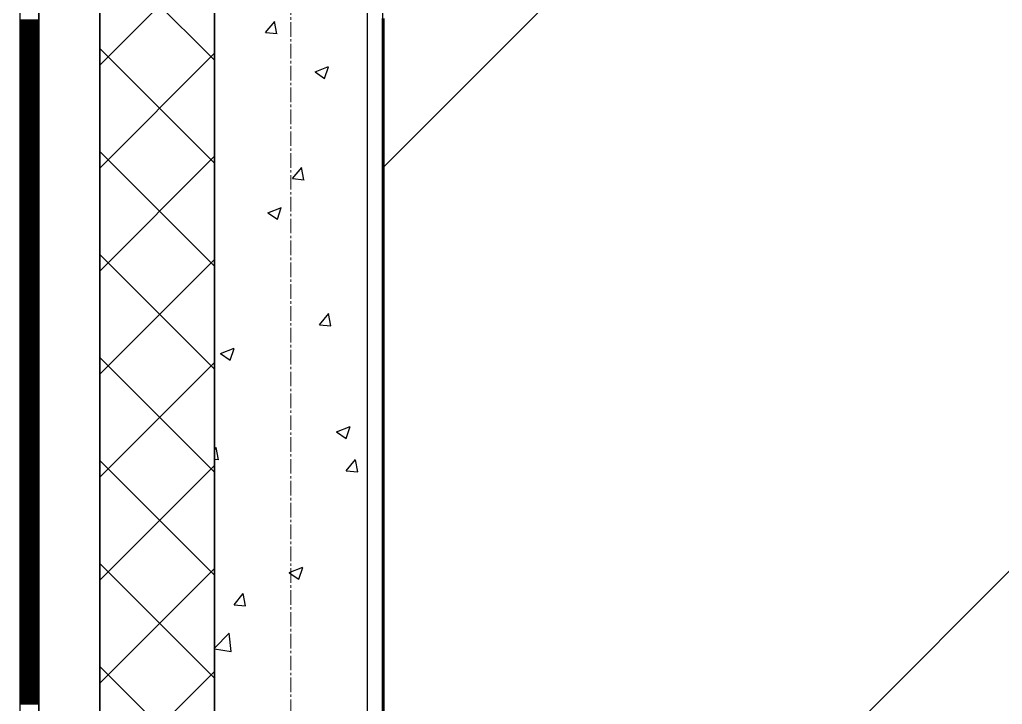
# Model space of a CAD drawing. Header units: millimetres. Extents: x 538266 to 1167394, y 114608 to 637157.
# Drawn here: x 1046079 to 1047365, y 513772 to 514668 of the extents above; entities that cross this region are included whole.
import ezdxf

# ---------------------------------------------------------------- set-up
doc = ezdxf.new("R2010")
doc.units = ezdxf.units.MM
doc.linetypes.add('CENTER2', pattern=[28.575, 19.05, -3.175, 3.175, -3.175])
doc.linetypes.add('DASHED', pattern=[19.05, 12.7, -6.35])
for name, color, linetype, lineweight in [('0) шт стен 3 эт', 150, 'Continuous', 60), ('АР_Стены ПЕНОблок', 52, 'Continuous', 20), ('АР_Тонкая', 254, 'Continuous', 5), ('АР_Утеплитель', 31, 'Continuous', 0), ('АР_Штриховка', 8, 'Continuous', 0)]:
    doc.layers.add(name, color=color, linetype=linetype, lineweight=lineweight)
doc.layers.add('АР_Делит', color=120, linetype='Continuous', lineweight=0, plot=False)
doc.layers.add('РД_Оси_100', color=7, linetype='Continuous', lineweight=0, true_color=0x525252)
doc.layers.add('ФВ-5', color=7, linetype='Continuous')

# ---------------------------------------------------------------- blocks, each defined once
blk = doc.blocks.new('СОШ_2200_АР_ОСИ_М100_28.05.24')
at = {"layer": 'АР_Делит', "color": 251, "linetype": 'DASHED', "true_color": 0x636466}
blk.add_lwpolyline([(114955, 135155), (114955, -355), (93595.036, -355), (93595.036, 13855), (94145, 13855), (94145, 68320), (66055, 68320), (66055, 13857.73), (83455, 13857.73), (83455, -355), (45245, -355), (45245, 13145), (44695, 13145), (44695, 26755), (45245, 26755), (45245, 68320), (20455, 68320), (20455, 26755), (27955, 26755), (27955, 13145), (-355, 13145), (-355, 100855)], dxfattribs=at)
at = {"layer": 'РД_Оси_100', "color": 251, "linetype": 'CENTER2', "true_color": 0x636466}
blk.add_line((0, -6155), (0, 139938.679), dxfattribs=at)
blk = doc.blocks.new('3_этаж1')
at = {"layer": 'АР_Стены ПЕНОблок', "color": 18, "linetype": 'Continuous', "lineweight": 25, "true_color": 0x000000}
for p, q in [((684283.6, 587568.7), (684283.6, 511368.7)), ((684483.6, 511368.7), (684483.6, 587568.7))]:
    blk.add_line(p, q, dxfattribs=at)
at = {"layer": 'АР_Тонкая', "color": 18, "linetype": 'Continuous', "lineweight": 25, "true_color": 0x000000}
for p, q in [((684028.6, 587568.7), (684028.6, 511368.7)), ((684053.6, 587568.7), (684053.6, 511368.7)), ((684053.6, 511368.7), (684053.6, 587568.7)), ((684133.6, 511368.7), (684133.6, 587568.7))]:
    blk.add_line(p, q, dxfattribs=at)
at = {"layer": 'АР_Утеплитель', "color": 18, "linetype": 'Continuous', "lineweight": 25, "true_color": 0x000000}
for p, q in [((684133.6, 587568.7), (684133.6, 511368.7)), ((684283.6, 511368.7), (684283.6, 587568.7))]:
    blk.add_line(p, q, dxfattribs=at)
at = {"layer": 'АР_Штриховка', "color": 18, "linetype": 'Continuous', "lineweight": 25, "true_color": 0x000000}
for p, q in [((684283.6, 514614.4), (684133.6, 514764.4)), ((684133.6, 514608.2), (684283.6, 514758.2)), ((684028.6, 514667.5), (684053.6, 514667.5)), ((684028.6, 514666.5), (684053.6, 514666.5)), ((684028.6, 514665.5), (684053.6, 514665.5)), ((684028.6, 514664.5), (684053.6, 514664.5)), ((684350.3, 514650.6), (684362.6, 514665.2)), ((684365.2, 514649.2), (684362.3, 514665.2)), ((684028.6, 514663.5), (684053.6, 514663.5)), ((684028.6, 514662.5), (684053.6, 514662.5)), ((684028.6, 514661.5), (684053.6, 514661.5)), ((684028.6, 514660.5), (684053.6, 514660.5)), ((684028.6, 514659.5), (684053.6, 514659.5)), ((684028.6, 514658.5), (684053.6, 514658.5)), ((684028.6, 514657.5), (684053.6, 514657.5)), ((684028.6, 514656.5), (684053.6, 514656.5)), ((684028.6, 514655.5), (684053.6, 514655.5)), ((684028.6, 514654.5), (684053.6, 514654.5)), ((684028.6, 514653.5), (684053.6, 514653.5)), ((684028.6, 514652.5), (684053.6, 514652.5)), ((684028.6, 514651.5), (684053.6, 514651.5)), ((684028.6, 514650.5), (684053.6, 514650.5)), ((684028.6, 514649.5), (684053.6, 514649.5)), ((684028.6, 514648.5), (684053.6, 514648.5)), ((684028.6, 514647.5), (684053.6, 514647.5)), ((684028.6, 514646.5), (684053.6, 514646.5)), ((684028.6, 514645.5), (684053.6, 514645.5)), ((684028.6, 514644.5), (684053.6, 514644.5)), ((684028.6, 514643.5), (684053.6, 514643.5)), ((684028.6, 514642.5), (684053.6, 514642.5)), ((684028.6, 514641.5), (684053.6, 514641.5)), ((684028.6, 514640.5), (684053.6, 514640.5)), ((684028.6, 514639.5), (684053.6, 514639.5)), ((684350.3, 514650.6), (684365.5, 514649.3)), ((684028.6, 514638.5), (684053.6, 514638.5)), ((684028.6, 514637.5), (684053.6, 514637.5)), ((684028.6, 514636.5), (684053.6, 514636.5)), ((684028.6, 514635.5), (684053.6, 514635.5)), ((684028.6, 514634.5), (684053.6, 514634.5)), ((684028.6, 514633.5), (684053.6, 514633.5)), ((684028.6, 514632.5), (684053.6, 514632.5)), ((684028.6, 514631.5), (684053.6, 514631.5)), ((684028.6, 514630.5), (684053.6, 514630.5)), ((684028.6, 514629.5), (684053.6, 514629.5)), ((684028.6, 514628.5), (684053.6, 514628.5)), ((684028.6, 514627.5), (684053.6, 514627.5)), ((684028.6, 514626.5), (684053.6, 514626.5)), ((684283.6, 514479.7), (684133.6, 514629.7)), ((684028.6, 514625.5), (684053.6, 514625.5)), ((684028.6, 514624.5), (684053.6, 514624.5)), ((684028.6, 514623.5), (684053.6, 514623.5)), ((684028.6, 514622.5), (684053.6, 514622.5)), ((684028.6, 514621.5), (684053.6, 514621.5)), ((684028.6, 514620.5), (684053.6, 514620.5)), ((684028.6, 514619.5), (684053.6, 514619.5)), ((684028.6, 514618.5), (684053.6, 514618.5)), ((684028.6, 514617.5), (684053.6, 514617.5)), ((684028.6, 514616.5), (684053.6, 514616.5)), ((684028.6, 514615.5), (684053.6, 514615.5)), ((684028.6, 514614.5), (684053.6, 514614.5)), ((684028.6, 514613.5), (684053.6, 514613.5)), ((684133.6, 514473.5), (684283.6, 514623.5)), ((684028.6, 514612.5), (684053.6, 514612.5)), ((684028.6, 514611.5), (684053.6, 514611.5)), ((684028.6, 514610.5), (684053.6, 514610.5)), ((684028.6, 514609.5), (684053.6, 514609.5)), ((684028.6, 514608.5), (684053.6, 514608.5)), ((684028.6, 514607.5), (684053.6, 514607.5)), ((684028.6, 514606.5), (684053.6, 514606.5)), ((684028.6, 514605.5), (684053.6, 514605.5)), ((684028.6, 514604.5), (684053.6, 514604.5)), ((684028.6, 514603.5), (684053.6, 514603.5)), ((684028.6, 514602.5), (684053.6, 514602.5)), ((684028.6, 514601.5), (684053.6, 514601.5)), ((684028.6, 514600.5), (684053.6, 514600.5)), ((684415.1, 514599.3), (684432.9, 514606.1)), ((684427.7, 514590.6), (684432.8, 514605.9)), ((684028.6, 514599.5), (684053.6, 514599.5)), ((684028.6, 514598.5), (684053.6, 514598.5)), ((684028.6, 514597.5), (684053.6, 514597.5)), ((684028.6, 514596.5), (684053.6, 514596.5)), ((684028.6, 514595.5), (684053.6, 514595.5)), ((684028.6, 514594.5), (684053.6, 514594.5)), ((684028.6, 514593.5), (684053.6, 514593.5)), ((684028.6, 514592.5), (684053.6, 514592.5)), ((684028.6, 514591.5), (684053.6, 514591.5)), ((684028.6, 514590.5), (684053.6, 514590.5)), ((684028.6, 514589.5), (684053.6, 514589.5)), ((684028.6, 514588.5), (684053.6, 514588.5)), ((684028.6, 514587.5), (684053.6, 514587.5)), ((684415.1, 514599.1), (684427.7, 514590.6)), ((684028.6, 514586.5), (684053.6, 514586.5)), ((684028.6, 514585.5), (684053.6, 514585.5)), ((684028.6, 514584.5), (684053.6, 514584.5)), ((684028.6, 514583.5), (684053.6, 514583.5)), ((684028.6, 514582.5), (684053.6, 514582.5)), ((684028.6, 514581.5), (684053.6, 514581.5)), ((684028.6, 514580.5), (684053.6, 514580.5)), ((684028.6, 514579.5), (684053.6, 514579.5)), ((684028.6, 514578.5), (684053.6, 514578.5)), ((684028.6, 514577.5), (684053.6, 514577.5)), ((684028.6, 514576.5), (684053.6, 514576.5)), ((684028.6, 514575.5), (684053.6, 514575.5)), ((684028.6, 514574.5), (684053.6, 514574.5)), ((684028.6, 514573.5), (684053.6, 514573.5)), ((684028.6, 514572.5), (684053.6, 514572.5)), ((684028.6, 514571.5), (684053.6, 514571.5)), ((684028.6, 514570.5), (684053.6, 514570.5)), ((684028.6, 514569.5), (684053.6, 514569.5)), ((684028.6, 514568.5), (684053.6, 514568.5)), ((684028.6, 514567.5), (684053.6, 514567.5)), ((684028.6, 514566.5), (684053.6, 514566.5)), ((684028.6, 514565.5), (684053.6, 514565.5)), ((684028.6, 514564.5), (684053.6, 514564.5)), ((684028.6, 514563.5), (684053.6, 514563.5)), ((684028.6, 514562.5), (684053.6, 514562.5)), ((684028.6, 514561.5), (684053.6, 514561.5)), ((684028.6, 514560.5), (684053.6, 514560.5)), ((684028.6, 514559.5), (684053.6, 514559.5)), ((684028.6, 514558.5), (684053.6, 514558.5)), ((684028.6, 514557.5), (684053.6, 514557.5)), ((684028.6, 514556.5), (684053.6, 514556.5)), ((684028.6, 514555.5), (684053.6, 514555.5)), ((684028.6, 514554.5), (684053.6, 514554.5)), ((684028.6, 514553.5), (684053.6, 514553.5)), ((684028.6, 514552.5), (684053.6, 514552.5)), ((684028.6, 514551.5), (684053.6, 514551.5)), ((684028.6, 514550.5), (684053.6, 514550.5)), ((684028.6, 514549.5), (684053.6, 514549.5)), ((684028.6, 514548.5), (684053.6, 514548.5)), ((684028.6, 514547.5), (684053.6, 514547.5)), ((684028.6, 514546.5), (684053.6, 514546.5)), ((684028.6, 514545.5), (684053.6, 514545.5)), ((684028.6, 514544.5), (684053.6, 514544.5)), ((684028.6, 514543.5), (684053.6, 514543.5)), ((684028.6, 514542.5), (684053.6, 514542.5)), ((684028.6, 514541.5), (684053.6, 514541.5)), ((684028.6, 514540.5), (684053.6, 514540.5)), ((684028.6, 514539.5), (684053.6, 514539.5)), ((684028.6, 514538.5), (684053.6, 514538.5)), ((684028.6, 514537.5), (684053.6, 514537.5)), ((684028.6, 514536.5), (684053.6, 514536.5)), ((684028.6, 514535.5), (684053.6, 514535.5)), ((684028.6, 514534.5), (684053.6, 514534.5)), ((684028.6, 514533.5), (684053.6, 514533.5)), ((684028.6, 514532.5), (684053.6, 514532.5)), ((684028.6, 514531.5), (684053.6, 514531.5)), ((684028.6, 514530.5), (684053.6, 514530.5)), ((684028.6, 514529.5), (684053.6, 514529.5)), ((684028.6, 514528.5), (684053.6, 514528.5)), ((684028.6, 514527.5), (684053.6, 514527.5)), ((684028.6, 514526.5), (684053.6, 514526.5)), ((684028.6, 514525.5), (684053.6, 514525.5)), ((684028.6, 514524.5), (684053.6, 514524.5)), ((684028.6, 514523.5), (684053.6, 514523.5)), ((684028.6, 514522.5), (684053.6, 514522.5)), ((684028.6, 514521.5), (684053.6, 514521.5)), ((684028.6, 514520.5), (684053.6, 514520.5)), ((684028.6, 514519.5), (684053.6, 514519.5)), ((684028.6, 514518.5), (684053.6, 514518.5)), ((684028.6, 514517.5), (684053.6, 514517.5)), ((684028.6, 514516.5), (684053.6, 514516.5)), ((684028.6, 514515.5), (684053.6, 514515.5)), ((684028.6, 514514.5), (684053.6, 514514.5)), ((684028.6, 514513.5), (684053.6, 514513.5)), ((684028.6, 514512.5), (684053.6, 514512.5)), ((684028.6, 514511.5), (684053.6, 514511.5)), ((684028.6, 514510.5), (684053.6, 514510.5)), ((684028.6, 514509.5), (684053.6, 514509.5)), ((684028.6, 514508.5), (684053.6, 514508.5)), ((684028.6, 514507.5), (684053.6, 514507.5)), ((684028.6, 514506.5), (684053.6, 514506.5)), ((684028.6, 514505.5), (684053.6, 514505.5)), ((684028.6, 514504.5), (684053.6, 514504.5)), ((684028.6, 514503.5), (684053.6, 514503.5)), ((684028.6, 514502.5), (684053.6, 514502.5)), ((684028.6, 514501.5), (684053.6, 514501.5)), ((684028.6, 514500.5), (684053.6, 514500.5)), ((684028.6, 514499.5), (684053.6, 514499.5)), ((684028.6, 514498.5), (684053.6, 514498.5)), ((684028.6, 514497.5), (684053.6, 514497.5)), ((684028.6, 514496.5), (684053.6, 514496.5)), ((684028.6, 514495.5), (684053.6, 514495.5)), ((684028.6, 514494.5), (684053.6, 514494.5)), ((684028.6, 514493.5), (684053.6, 514493.5)), ((684028.6, 514492.5), (684053.6, 514492.5)), ((684028.6, 514491.5), (684053.6, 514491.5)), ((684028.6, 514490.5), (684053.6, 514490.5)), ((684028.6, 514489.5), (684053.6, 514489.5)), ((684028.6, 514488.5), (684053.6, 514488.5)), ((684028.6, 514487.5), (684053.6, 514487.5)), ((684028.6, 514486.5), (684053.6, 514486.5)), ((684028.6, 514485.5), (684053.6, 514485.5)), ((684028.6, 514484.5), (684053.6, 514484.5)), ((684283.6, 514345), (684133.6, 514495)), ((684133.6, 514338.8), (684283.6, 514488.8)), ((684028.6, 514483.5), (684053.6, 514483.5)), ((684028.6, 514482.5), (684053.6, 514482.5)), ((684028.6, 514481.5), (684053.6, 514481.5)), ((684028.6, 514480.5), (684053.6, 514480.5)), ((684028.6, 514479.5), (684053.6, 514479.5)), ((684028.6, 514478.5), (684053.6, 514478.5)), ((684028.6, 514477.5), (684053.6, 514477.5)), ((684028.6, 514476.5), (684053.6, 514476.5)), ((684028.6, 514475.5), (684053.6, 514475.5)), ((684028.6, 514474.5), (684053.6, 514474.5)), ((684028.6, 514473.5), (684053.6, 514473.5)), ((684028.6, 514472.5), (684053.6, 514472.5)), ((684028.6, 514471.5), (684053.6, 514471.5)), ((684385.6, 514459.6), (684397.8, 514474.2)), ((684400.5, 514458.2), (684397.6, 514474.1)), ((684028.6, 514470.5), (684053.6, 514470.5)), ((684028.6, 514469.5), (684053.6, 514469.5)), ((684028.6, 514468.5), (684053.6, 514468.5)), ((684028.6, 514467.5), (684053.6, 514467.5)), ((684028.6, 514466.5), (684053.6, 514466.5)), ((684028.6, 514465.5), (684053.6, 514465.5)), ((684028.6, 514464.5), (684053.6, 514464.5)), ((684028.6, 514463.5), (684053.6, 514463.5)), ((684028.6, 514462.5), (684053.6, 514462.5)), ((684028.6, 514461.5), (684053.6, 514461.5)), ((684028.6, 514460.5), (684053.6, 514460.5)), ((684028.6, 514459.5), (684053.6, 514459.5)), ((684028.6, 514458.5), (684053.6, 514458.5)), ((684385.6, 514459.6), (684400.7, 514458.2)), ((684028.6, 514457.5), (684053.6, 514457.5)), ((684028.6, 514456.5), (684053.6, 514456.5)), ((684028.6, 514455.5), (684053.6, 514455.5)), ((684028.6, 514454.5), (684053.6, 514454.5)), ((684028.6, 514453.5), (684053.6, 514453.5)), ((684028.6, 514452.5), (684053.6, 514452.5)), ((684028.6, 514451.5), (684053.6, 514451.5)), ((684028.6, 514450.5), (684053.6, 514450.5)), ((684028.6, 514449.5), (684053.6, 514449.5)), ((684028.6, 514448.5), (684053.6, 514448.5)), ((684028.6, 514447.5), (684053.6, 514447.5)), ((684028.6, 514446.5), (684053.6, 514446.5)), ((684028.6, 514445.5), (684053.6, 514445.5)), ((684028.6, 514444.5), (684053.6, 514444.5)), ((684028.6, 514443.5), (684053.6, 514443.5)), ((684028.6, 514442.5), (684053.6, 514442.5)), ((684028.6, 514441.5), (684053.6, 514441.5)), ((684028.6, 514440.5), (684053.6, 514440.5)), ((684028.6, 514439.5), (684053.6, 514439.5)), ((684028.6, 514438.5), (684053.6, 514438.5)), ((684028.6, 514437.5), (684053.6, 514437.5)), ((684028.6, 514436.5), (684053.6, 514436.5)), ((684028.6, 514435.5), (684053.6, 514435.5)), ((684028.6, 514434.5), (684053.6, 514434.5)), ((684028.6, 514433.5), (684053.6, 514433.5)), ((684028.6, 514432.5), (684053.6, 514432.5)), ((684028.6, 514431.5), (684053.6, 514431.5)), ((684028.6, 514430.5), (684053.6, 514430.5)), ((684028.6, 514429.5), (684053.6, 514429.5)), ((684028.6, 514428.5), (684053.6, 514428.5)), ((684028.6, 514427.5), (684053.6, 514427.5)), ((684028.6, 514426.5), (684053.6, 514426.5)), ((684028.6, 514425.5), (684053.6, 514425.5)), ((684028.6, 514424.5), (684053.6, 514424.5)), ((684028.6, 514423.5), (684053.6, 514423.5)), ((684028.6, 514422.5), (684053.6, 514422.5)), ((684028.6, 514421.5), (684053.6, 514421.5)), ((684028.6, 514420.5), (684053.6, 514420.5)), ((684353.3, 514415.1), (684371.1, 514421.9)), ((684365.9, 514406.4), (684371, 514421.7)), ((684028.6, 514419.5), (684053.6, 514419.5)), ((684028.6, 514418.5), (684053.6, 514418.5)), ((684028.6, 514417.5), (684053.6, 514417.5)), ((684028.6, 514416.5), (684053.6, 514416.5)), ((684028.6, 514415.5), (684053.6, 514415.5)), ((684028.6, 514414.5), (684053.6, 514414.5)), ((684028.6, 514413.5), (684053.6, 514413.5)), ((684028.6, 514412.5), (684053.6, 514412.5)), ((684028.6, 514411.5), (684053.6, 514411.5)), ((684028.6, 514410.5), (684053.6, 514410.5)), ((684028.6, 514409.5), (684053.6, 514409.5)), ((684028.6, 514408.5), (684053.6, 514408.5)), ((684028.6, 514407.5), (684053.6, 514407.5)), ((684353.3, 514414.9), (684365.9, 514406.4)), ((684028.6, 514406.5), (684053.6, 514406.5)), ((684028.6, 514405.5), (684053.6, 514405.5)), ((684028.6, 514404.5), (684053.6, 514404.5)), ((684028.6, 514403.5), (684053.6, 514403.5)), ((684028.6, 514402.5), (684053.6, 514402.5)), ((684028.6, 514401.5), (684053.6, 514401.5)), ((684028.6, 514400.5), (684053.6, 514400.5)), ((684028.6, 514399.5), (684053.6, 514399.5)), ((684028.6, 514398.5), (684053.6, 514398.5)), ((684028.6, 514397.5), (684053.6, 514397.5)), ((684028.6, 514396.5), (684053.6, 514396.5)), ((684028.6, 514395.5), (684053.6, 514395.5)), ((684028.6, 514394.5), (684053.6, 514394.5)), ((684028.6, 514393.5), (684053.6, 514393.5)), ((684028.6, 514392.5), (684053.6, 514392.5)), ((684028.6, 514391.5), (684053.6, 514391.5)), ((684028.6, 514390.5), (684053.6, 514390.5)), ((684028.6, 514389.5), (684053.6, 514389.5)), ((684028.6, 514388.5), (684053.6, 514388.5)), ((684028.6, 514387.5), (684053.6, 514387.5)), ((684028.6, 514386.5), (684053.6, 514386.5)), ((684028.6, 514385.5), (684053.6, 514385.5)), ((684028.6, 514384.5), (684053.6, 514384.5)), ((684028.6, 514383.5), (684053.6, 514383.5)), ((684028.6, 514382.5), (684053.6, 514382.5)), ((684028.6, 514381.5), (684053.6, 514381.5)), ((684028.6, 514380.5), (684053.6, 514380.5)), ((684028.6, 514379.5), (684053.6, 514379.5)), ((684028.6, 514378.5), (684053.6, 514378.5)), ((684028.6, 514377.5), (684053.6, 514377.5)), ((684028.6, 514376.5), (684053.6, 514376.5)), ((684028.6, 514375.5), (684053.6, 514375.5)), ((684028.6, 514374.5), (684053.6, 514374.5)), ((684028.6, 514373.5), (684053.6, 514373.5)), ((684028.6, 514372.5), (684053.6, 514372.5)), ((684028.6, 514371.5), (684053.6, 514371.5)), ((684028.6, 514370.5), (684053.6, 514370.5)), ((684028.6, 514369.5), (684053.6, 514369.5)), ((684028.6, 514368.5), (684053.6, 514368.5)), ((684028.6, 514367.5), (684053.6, 514367.5)), ((684028.6, 514366.5), (684053.6, 514366.5)), ((684028.6, 514365.5), (684053.6, 514365.5)), ((684028.6, 514364.5), (684053.6, 514364.5)), ((684028.6, 514363.5), (684053.6, 514363.5)), ((684028.6, 514362.5), (684053.6, 514362.5)), ((684028.6, 514361.5), (684053.6, 514361.5)), ((684028.6, 514360.5), (684053.6, 514360.5)), ((684028.6, 514359.5), (684053.6, 514359.5)), ((684028.6, 514358.5), (684053.6, 514358.5)), ((684028.6, 514357.5), (684053.6, 514357.5)), ((684028.6, 514356.5), (684053.6, 514356.5)), ((684283.6, 514210.3), (684133.6, 514360.3)), ((684028.6, 514355.5), (684053.6, 514355.5)), ((684028.6, 514354.5), (684053.6, 514354.5)), ((684028.6, 514353.5), (684053.6, 514353.5)), ((684028.6, 514352.5), (684053.6, 514352.5)), ((684028.6, 514351.5), (684053.6, 514351.5)), ((684028.6, 514350.5), (684053.6, 514350.5)), ((684028.6, 514349.5), (684053.6, 514349.5)), ((684028.6, 514348.5), (684053.6, 514348.5)), ((684028.6, 514347.5), (684053.6, 514347.5)), ((684028.6, 514346.5), (684053.6, 514346.5)), ((684028.6, 514345.5), (684053.6, 514345.5)), ((684028.6, 514344.5), (684053.6, 514344.5)), ((684028.6, 514343.5), (684053.6, 514343.5)), ((684133.6, 514204), (684283.6, 514354)), ((684028.6, 514342.5), (684053.6, 514342.5)), ((684028.6, 514341.5), (684053.6, 514341.5)), ((684028.6, 514340.5), (684053.6, 514340.5)), ((684028.6, 514339.5), (684053.6, 514339.5)), ((684028.6, 514338.5), (684053.6, 514338.5)), ((684028.6, 514337.5), (684053.6, 514337.5)), ((684028.6, 514336.5), (684053.6, 514336.5)), ((684028.6, 514335.5), (684053.6, 514335.5)), ((684028.6, 514334.5), (684053.6, 514334.5)), ((684028.6, 514333.5), (684053.6, 514333.5)), ((684028.6, 514332.5), (684053.6, 514332.5)), ((684028.6, 514331.5), (684053.6, 514331.5)), ((684028.6, 514330.5), (684053.6, 514330.5)), ((684028.6, 514329.5), (684053.6, 514329.5)), ((684028.6, 514328.5), (684053.6, 514328.5)), ((684028.6, 514327.5), (684053.6, 514327.5)), ((684028.6, 514326.5), (684053.6, 514326.5)), ((684028.6, 514325.5), (684053.6, 514325.5)), ((684028.6, 514324.5), (684053.6, 514324.5)), ((684028.6, 514323.5), (684053.6, 514323.5)), ((684028.6, 514322.5), (684053.6, 514322.5)), ((684028.6, 514321.5), (684053.6, 514321.5)), ((684028.6, 514320.5), (684053.6, 514320.5)), ((684028.6, 514319.5), (684053.6, 514319.5)), ((684028.6, 514318.5), (684053.6, 514318.5)), ((684028.6, 514317.5), (684053.6, 514317.5)), ((684028.6, 514316.5), (684053.6, 514316.5)), ((684028.6, 514315.5), (684053.6, 514315.5)), ((684028.6, 514314.5), (684053.6, 514314.5)), ((684028.6, 514313.5), (684053.6, 514313.5)), ((684028.6, 514312.5), (684053.6, 514312.5)), ((684028.6, 514311.5), (684053.6, 514311.5)), ((684028.6, 514310.5), (684053.6, 514310.5)), ((684028.6, 514309.5), (684053.6, 514309.5)), ((684028.6, 514308.5), (684053.6, 514308.5)), ((684028.6, 514307.5), (684053.6, 514307.5)), ((684028.6, 514306.5), (684053.6, 514306.5)), ((684028.6, 514305.5), (684053.6, 514305.5)), ((684028.6, 514304.5), (684053.6, 514304.5)), ((684028.6, 514303.5), (684053.6, 514303.5)), ((684028.6, 514302.5), (684053.6, 514302.5)), ((684028.6, 514301.5), (684053.6, 514301.5)), ((684028.6, 514300.5), (684053.6, 514300.5)), ((684028.6, 514299.5), (684053.6, 514299.5)), ((684028.6, 514298.5), (684053.6, 514298.5)), ((684028.6, 514297.5), (684053.6, 514297.5)), ((684028.6, 514296.5), (684053.6, 514296.5)), ((684028.6, 514295.5), (684053.6, 514295.5)), ((684028.6, 514294.5), (684053.6, 514294.5)), ((684028.6, 514293.5), (684053.6, 514293.5)), ((684028.6, 514292.5), (684053.6, 514292.5)), ((684028.6, 514291.5), (684053.6, 514291.5)), ((684028.6, 514290.5), (684053.6, 514290.5)), ((684028.6, 514289.5), (684053.6, 514289.5)), ((684028.6, 514288.5), (684053.6, 514288.5)), ((684028.6, 514287.5), (684053.6, 514287.5)), ((684028.6, 514286.5), (684053.6, 514286.5)), ((684028.6, 514285.5), (684053.6, 514285.5)), ((684028.6, 514284.5), (684053.6, 514284.5)), ((684028.6, 514283.5), (684053.6, 514283.5)), ((684028.6, 514282.5), (684053.6, 514282.5)), ((684028.6, 514281.5), (684053.6, 514281.5)), ((684028.6, 514280.5), (684053.6, 514280.5)), ((684028.6, 514279.5), (684053.6, 514279.5)), ((684028.6, 514278.5), (684053.6, 514278.5)), ((684420.8, 514268.5), (684433, 514283.1)), ((684435.7, 514267.1), (684432.8, 514283.1)), ((684028.6, 514277.5), (684053.6, 514277.5)), ((684028.6, 514276.5), (684053.6, 514276.5)), ((684028.6, 514275.5), (684053.6, 514275.5)), ((684028.6, 514274.5), (684053.6, 514274.5)), ((684028.6, 514273.5), (684053.6, 514273.5)), ((684028.6, 514272.5), (684053.6, 514272.5)), ((684028.6, 514271.5), (684053.6, 514271.5)), ((684028.6, 514270.5), (684053.6, 514270.5)), ((684028.6, 514269.5), (684053.6, 514269.5)), ((684028.6, 514268.5), (684053.6, 514268.5)), ((684028.6, 514267.5), (684053.6, 514267.5)), ((684028.6, 514266.5), (684053.6, 514266.5)), ((684420.8, 514268.5), (684436, 514267.2)), ((684028.6, 514265.5), (684053.6, 514265.5)), ((684028.6, 514264.5), (684053.6, 514264.5)), ((684028.6, 514263.5), (684053.6, 514263.5)), ((684028.6, 514262.5), (684053.6, 514262.5)), ((684028.6, 514261.5), (684053.6, 514261.5)), ((684028.6, 514260.5), (684053.6, 514260.5)), ((684028.6, 514259.5), (684053.6, 514259.5)), ((684028.6, 514258.5), (684053.6, 514258.5)), ((684028.6, 514257.5), (684053.6, 514257.5)), ((684028.6, 514256.5), (684053.6, 514256.5)), ((684028.6, 514255.5), (684053.6, 514255.5)), ((684028.6, 514254.5), (684053.6, 514254.5)), ((684028.6, 514253.5), (684053.6, 514253.5)), ((684028.6, 514252.5), (684053.6, 514252.5)), ((684028.6, 514251.5), (684053.6, 514251.5)), ((684028.6, 514250.5), (684053.6, 514250.5)), ((684028.6, 514249.5), (684053.6, 514249.5)), ((684028.6, 514248.5), (684053.6, 514248.5)), ((684028.6, 514247.5), (684053.6, 514247.5)), ((684028.6, 514246.5), (684053.6, 514246.5)), ((684028.6, 514245.5), (684053.6, 514245.5)), ((684028.6, 514244.5), (684053.6, 514244.5)), ((684028.6, 514243.5), (684053.6, 514243.5)), ((684028.6, 514242.5), (684053.6, 514242.5)), ((684028.6, 514241.5), (684053.6, 514241.5)), ((684028.6, 514240.5), (684053.6, 514240.5)), ((684028.6, 514239.5), (684053.6, 514239.5)), ((684028.6, 514238.5), (684053.6, 514238.5)), ((684028.6, 514237.5), (684053.6, 514237.5)), ((684028.6, 514236.5), (684053.6, 514236.5)), ((684028.6, 514235.5), (684053.6, 514235.5)), ((684028.6, 514234.5), (684053.6, 514234.5)), ((684028.6, 514233.5), (684053.6, 514233.5)), ((684028.6, 514232.5), (684053.6, 514232.5)), ((684028.6, 514231.5), (684053.6, 514231.5)), ((684028.6, 514230.5), (684053.6, 514230.5)), ((684028.6, 514229.5), (684053.6, 514229.5)), ((684028.6, 514228.5), (684053.6, 514228.5)), ((684028.6, 514227.5), (684053.6, 514227.5)), ((684291.5, 514230.9), (684309.3, 514237.7)), ((684291.5, 514230.7), (684304.1, 514222.2)), ((684304.1, 514222.2), (684309.2, 514237.5)), ((684028.6, 514226.5), (684053.6, 514226.5)), ((684028.6, 514225.5), (684053.6, 514225.5)), ((684028.6, 514224.5), (684053.6, 514224.5)), ((684028.6, 514223.5), (684053.6, 514223.5)), ((684028.6, 514222.5), (684053.6, 514222.5)), ((684028.6, 514221.5), (684053.6, 514221.5)), ((684028.6, 514220.5), (684053.6, 514220.5)), ((684028.6, 514219.5), (684053.6, 514219.5)), ((684028.6, 514218.5), (684053.6, 514218.5)), ((684028.6, 514217.5), (684053.6, 514217.5)), ((684028.6, 514216.5), (684053.6, 514216.5)), ((684028.6, 514215.5), (684053.6, 514215.5)), ((684028.6, 514214.5), (684053.6, 514214.5)), ((684283.6, 514075.6), (684133.6, 514225.6)), ((684133.6, 514069.3), (684283.6, 514219.3)), ((684028.6, 514213.5), (684053.6, 514213.5)), ((684028.6, 514212.5), (684053.6, 514212.5)), ((684028.6, 514211.5), (684053.6, 514211.5)), ((684028.6, 514210.5), (684053.6, 514210.5)), ((684028.6, 514209.5), (684053.6, 514209.5)), ((684028.6, 514208.5), (684053.6, 514208.5)), ((684028.6, 514207.5), (684053.6, 514207.5)), ((684028.6, 514206.5), (684053.6, 514206.5)), ((684028.6, 514205.5), (684053.6, 514205.5)), ((684028.6, 514204.5), (684053.6, 514204.5)), ((684028.6, 514203.5), (684053.6, 514203.5)), ((684028.6, 514202.5), (684053.6, 514202.5)), ((684028.6, 514201.5), (684053.6, 514201.5)), ((684028.6, 514200.5), (684053.6, 514200.5)), ((684028.6, 514199.5), (684053.6, 514199.5)), ((684028.6, 514198.5), (684053.6, 514198.5)), ((684028.6, 514197.5), (684053.6, 514197.5)), ((684028.6, 514196.5), (684053.6, 514196.5)), ((684028.6, 514195.5), (684053.6, 514195.5)), ((684028.6, 514194.5), (684053.6, 514194.5)), ((684028.6, 514193.5), (684053.6, 514193.5)), ((684028.6, 514192.5), (684053.6, 514192.5)), ((684028.6, 514191.5), (684053.6, 514191.5)), ((684028.6, 514190.5), (684053.6, 514190.5)), ((684028.6, 514189.5), (684053.6, 514189.5)), ((684028.6, 514188.5), (684053.6, 514188.5)), ((684028.6, 514187.5), (684053.6, 514187.5)), ((684028.6, 514186.5), (684053.6, 514186.5)), ((684028.6, 514185.5), (684053.6, 514185.5)), ((684028.6, 514184.5), (684053.6, 514184.5)), ((684028.6, 514183.5), (684053.6, 514183.5)), ((684028.6, 514182.5), (684053.6, 514182.5)), ((684028.6, 514181.5), (684053.6, 514181.5)), ((684028.6, 514180.5), (684053.6, 514180.5)), ((684028.6, 514179.5), (684053.6, 514179.5)), ((684028.6, 514178.5), (684053.6, 514178.5)), ((684028.6, 514177.5), (684053.6, 514177.5)), ((684028.6, 514176.5), (684053.6, 514176.5)), ((684028.6, 514175.5), (684053.6, 514175.5)), ((684028.6, 514174.5), (684053.6, 514174.5)), ((684028.6, 514173.5), (684053.6, 514173.5)), ((684028.6, 514172.5), (684053.6, 514172.5)), ((684028.6, 514171.5), (684053.6, 514171.5)), ((684028.6, 514170.5), (684053.6, 514170.5)), ((684028.6, 514169.5), (684053.6, 514169.5)), ((684028.6, 514168.5), (684053.6, 514168.5)), ((684028.6, 514167.5), (684053.6, 514167.5)), ((684028.6, 514166.5), (684053.6, 514166.5)), ((684028.6, 514165.5), (684053.6, 514165.5)), ((684028.6, 514164.5), (684053.6, 514164.5)), ((684028.6, 514163.5), (684053.6, 514163.5)), ((684028.6, 514162.5), (684053.6, 514162.5)), ((684028.6, 514161.5), (684053.6, 514161.5)), ((684028.6, 514160.5), (684053.6, 514160.5)), ((684028.6, 514159.5), (684053.6, 514159.5)), ((684028.6, 514158.5), (684053.6, 514158.5)), ((684028.6, 514157.5), (684053.6, 514157.5)), ((684028.6, 514156.5), (684053.6, 514156.5)), ((684028.6, 514155.5), (684053.6, 514155.5)), ((684028.6, 514154.5), (684053.6, 514154.5)), ((684028.6, 514153.5), (684053.6, 514153.5)), ((684028.6, 514152.5), (684053.6, 514152.5)), ((684028.6, 514151.5), (684053.6, 514151.5)), ((684028.6, 514150.5), (684053.6, 514150.5)), ((684028.6, 514149.5), (684053.6, 514149.5)), ((684028.6, 514148.5), (684053.6, 514148.5)), ((684028.6, 514147.5), (684053.6, 514147.5)), ((684028.6, 514146.5), (684053.6, 514146.5)), ((684028.6, 514145.5), (684053.6, 514145.5)), ((684028.6, 514144.5), (684053.6, 514144.5)), ((684028.6, 514143.5), (684053.6, 514143.5)), ((684028.6, 514142.5), (684053.6, 514142.5)), ((684028.6, 514141.5), (684053.6, 514141.5)), ((684028.6, 514140.5), (684053.6, 514140.5)), ((684028.6, 514139.5), (684053.6, 514139.5)), ((684028.6, 514138.5), (684053.6, 514138.5)), ((684028.6, 514137.5), (684053.6, 514137.5)), ((684028.6, 514136.5), (684053.6, 514136.5)), ((684028.6, 514135.5), (684053.6, 514135.5)), ((684028.6, 514134.5), (684053.6, 514134.5)), ((684028.6, 514133.5), (684053.6, 514133.5)), ((684028.6, 514132.5), (684053.6, 514132.5)), ((684028.6, 514131.5), (684053.6, 514131.5)), ((684028.6, 514130.5), (684053.6, 514130.5)), ((684028.6, 514129.5), (684053.6, 514129.5)), ((684028.6, 514128.5), (684053.6, 514128.5)), ((684028.6, 514127.5), (684053.6, 514127.5)), ((684028.6, 514126.5), (684053.6, 514126.5)), ((684028.6, 514125.5), (684053.6, 514125.5)), ((684028.6, 514124.5), (684053.6, 514124.5)), ((684443.1, 514128.6), (684460.9, 514135.4)), ((684443.1, 514128.4), (684455.7, 514119.9)), ((684455.7, 514119.9), (684460.9, 514135.3)), ((684028.6, 514123.5), (684053.6, 514123.5)), ((684028.6, 514122.5), (684053.6, 514122.5)), ((684028.6, 514121.5), (684053.6, 514121.5)), ((684028.6, 514120.5), (684053.6, 514120.5)), ((684028.6, 514119.5), (684053.6, 514119.5)), ((684028.6, 514118.5), (684053.6, 514118.5)), ((684028.6, 514117.5), (684053.6, 514117.5)), ((684028.6, 514116.5), (684053.6, 514116.5)), ((684028.6, 514115.5), (684053.6, 514115.5)), ((684028.6, 514114.5), (684053.6, 514114.5)), ((684028.6, 514113.5), (684053.6, 514113.5)), ((684028.6, 514112.5), (684053.6, 514112.5)), ((684028.6, 514111.5), (684053.6, 514111.5)), ((684028.6, 514110.5), (684053.6, 514110.5)), ((684028.6, 514109.5), (684053.6, 514109.5)), ((684028.6, 514108.5), (684053.6, 514108.5)), ((684028.6, 514107.5), (684053.6, 514107.5)), ((684028.6, 514106.5), (684053.6, 514106.5)), ((684028.6, 514105.5), (684053.6, 514105.5)), ((684028.6, 514104.5), (684053.6, 514104.5)), ((684028.6, 514103.5), (684053.6, 514103.5)), ((684028.6, 514102.5), (684053.6, 514102.5)), ((684028.6, 514101.5), (684053.6, 514101.5)), ((684028.6, 514100.5), (684053.6, 514100.5)), ((684028.6, 514099.5), (684053.6, 514099.5)), ((684028.6, 514098.5), (684053.6, 514098.5)), ((684283.6, 514105), (684286.1, 514108)), ((684288.8, 514092), (684285.9, 514107.9)), ((684028.6, 514097.5), (684053.6, 514097.5)), ((684028.6, 514096.5), (684053.6, 514096.5)), ((684028.6, 514095.5), (684053.6, 514095.5)), ((684028.6, 514094.5), (684053.6, 514094.5)), ((684028.6, 514093.5), (684053.6, 514093.5)), ((684028.6, 514092.5), (684053.6, 514092.5)), ((684028.6, 514091.5), (684053.6, 514091.5)), ((684028.6, 514090.5), (684053.6, 514090.5)), ((684028.6, 514089.5), (684053.6, 514089.5)), ((684028.6, 514088.5), (684053.6, 514088.5)), ((684028.6, 514087.5), (684053.6, 514087.5)), ((684028.6, 514086.5), (684053.6, 514086.5)), ((684283.6, 513940.9), (684133.6, 514090.9)), ((684283.6, 514092.5), (684289, 514092.1)), ((684456, 514077.5), (684468.3, 514092.1)), ((684471, 514076.1), (684468, 514092)), ((684028.6, 514085.5), (684053.6, 514085.5)), ((684028.6, 514084.5), (684053.6, 514084.5)), ((684028.6, 514083.5), (684053.6, 514083.5)), ((684028.6, 514082.5), (684053.6, 514082.5)), ((684028.6, 514081.5), (684053.6, 514081.5)), ((684028.6, 514080.5), (684053.6, 514080.5)), ((684028.6, 514079.5), (684053.6, 514079.5)), ((684028.6, 514078.5), (684053.6, 514078.5)), ((684028.6, 514077.5), (684053.6, 514077.5)), ((684028.6, 514076.5), (684053.6, 514076.5)), ((684028.6, 514075.5), (684053.6, 514075.5)), ((684028.6, 514074.5), (684053.6, 514074.5)), ((684028.6, 514073.5), (684053.6, 514073.5)), ((684133.6, 513934.6), (684283.6, 514084.6)), ((684456, 514077.4), (684471.2, 514076.1)), ((684028.6, 514072.5), (684053.6, 514072.5)), ((684028.6, 514071.5), (684053.6, 514071.5)), ((684028.6, 514070.5), (684053.6, 514070.5)), ((684028.6, 514069.5), (684053.6, 514069.5)), ((684028.6, 514068.5), (684053.6, 514068.5)), ((684028.6, 514067.5), (684053.6, 514067.5)), ((684028.6, 514066.5), (684053.6, 514066.5)), ((684028.6, 514065.5), (684053.6, 514065.5)), ((684028.6, 514064.5), (684053.6, 514064.5)), ((684028.6, 514063.5), (684053.6, 514063.5)), ((684028.6, 514062.5), (684053.6, 514062.5)), ((684028.6, 514061.5), (684053.6, 514061.5)), ((684028.6, 514060.5), (684053.6, 514060.5)), ((684028.6, 514059.5), (684053.6, 514059.5)), ((684028.6, 514058.5), (684053.6, 514058.5)), ((684028.6, 514057.5), (684053.6, 514057.5)), ((684028.6, 514056.5), (684053.6, 514056.5)), ((684028.6, 514055.5), (684053.6, 514055.5)), ((684028.6, 514054.5), (684053.6, 514054.5)), ((684028.6, 514053.5), (684053.6, 514053.5)), ((684028.6, 514052.5), (684053.6, 514052.5)), ((684028.6, 514051.5), (684053.6, 514051.5)), ((684028.6, 514050.5), (684053.6, 514050.5)), ((684028.6, 514049.5), (684053.6, 514049.5)), ((684028.6, 514048.5), (684053.6, 514048.5)), ((684028.6, 514047.5), (684053.6, 514047.5)), ((684028.6, 514046.5), (684053.6, 514046.5)), ((684028.6, 514045.5), (684053.6, 514045.5)), ((684028.6, 514044.5), (684053.6, 514044.5)), ((684028.6, 514043.5), (684053.6, 514043.5)), ((684028.6, 514042.5), (684053.6, 514042.5)), ((684028.6, 514041.5), (684053.6, 514041.5)), ((684028.6, 514040.5), (684053.6, 514040.5)), ((684028.6, 514039.5), (684053.6, 514039.5)), ((684028.6, 514038.5), (684053.6, 514038.5)), ((684028.6, 514037.5), (684053.6, 514037.5)), ((684028.6, 514036.5), (684053.6, 514036.5)), ((684028.6, 514035.5), (684053.6, 514035.5)), ((684028.6, 514034.5), (684053.6, 514034.5)), ((684028.6, 514033.5), (684053.6, 514033.5)), ((684028.6, 514032.5), (684053.6, 514032.5)), ((684028.6, 514031.5), (684053.6, 514031.5)), ((684028.6, 514030.5), (684053.6, 514030.5)), ((684028.6, 514029.5), (684053.6, 514029.5)), ((684028.6, 514028.5), (684053.6, 514028.5)), ((684028.6, 514027.5), (684053.6, 514027.5)), ((684028.6, 514026.5), (684053.6, 514026.5)), ((684028.6, 514025.5), (684053.6, 514025.5)), ((684028.6, 514024.5), (684053.6, 514024.5)), ((684028.6, 514023.5), (684053.6, 514023.5)), ((684028.6, 514022.5), (684053.6, 514022.5)), ((684028.6, 514021.5), (684053.6, 514021.5)), ((684028.6, 514020.5), (684053.6, 514020.5)), ((684028.6, 514019.5), (684053.6, 514019.5)), ((684028.6, 514018.5), (684053.6, 514018.5)), ((684028.6, 514017.5), (684053.6, 514017.5)), ((684028.6, 514016.5), (684053.6, 514016.5)), ((684028.6, 514015.5), (684053.6, 514015.5)), ((684028.6, 514014.5), (684053.6, 514014.5)), ((684028.6, 514013.5), (684053.6, 514013.5)), ((684028.6, 514012.5), (684053.6, 514012.5)), ((684028.6, 514011.5), (684053.6, 514011.5)), ((684028.6, 514010.5), (684053.6, 514010.5)), ((684028.6, 514009.5), (684053.6, 514009.5)), ((684028.6, 514008.5), (684053.6, 514008.5)), ((684028.6, 514007.5), (684053.6, 514007.5)), ((684028.6, 514006.5), (684053.6, 514006.5)), ((684028.6, 514005.5), (684053.6, 514005.5)), ((684028.6, 514004.5), (684053.6, 514004.5)), ((684028.6, 514003.5), (684053.6, 514003.5)), ((684028.6, 514002.5), (684053.6, 514002.5)), ((684028.6, 514001.5), (684053.6, 514001.5)), ((684028.6, 514000.5), (684053.6, 514000.5)), ((684028.6, 513999.5), (684053.6, 513999.5)), ((684028.6, 513998.5), (684053.6, 513998.5)), ((684028.6, 513997.5), (684053.6, 513997.5)), ((684028.6, 513996.5), (684053.6, 513996.5)), ((684028.6, 513995.5), (684053.6, 513995.5)), ((684028.6, 513994.5), (684053.6, 513994.5)), ((684028.6, 513993.5), (684053.6, 513993.5)), ((684028.6, 513992.5), (684053.6, 513992.5)), ((684028.6, 513991.5), (684053.6, 513991.5)), ((684028.6, 513990.5), (684053.6, 513990.5)), ((684028.6, 513989.5), (684053.6, 513989.5)), ((684028.6, 513988.5), (684053.6, 513988.5)), ((684028.6, 513987.5), (684053.6, 513987.5)), ((684028.6, 513986.5), (684053.6, 513986.5)), ((684028.6, 513985.5), (684053.6, 513985.5)), ((684028.6, 513984.5), (684053.6, 513984.5)), ((684028.6, 513983.5), (684053.6, 513983.5)), ((684028.6, 513982.5), (684053.6, 513982.5)), ((684028.6, 513981.5), (684053.6, 513981.5)), ((684028.6, 513980.5), (684053.6, 513980.5)), ((684028.6, 513979.5), (684053.6, 513979.5)), ((684028.6, 513978.5), (684053.6, 513978.5)), ((684028.6, 513977.5), (684053.6, 513977.5)), ((684028.6, 513976.5), (684053.6, 513976.5)), ((684028.6, 513975.5), (684053.6, 513975.5)), ((684028.6, 513974.5), (684053.6, 513974.5)), ((684028.6, 513973.5), (684053.6, 513973.5)), ((684028.6, 513972.5), (684053.6, 513972.5)), ((684028.6, 513971.5), (684053.6, 513971.5)), ((684028.6, 513970.5), (684053.6, 513970.5)), ((684028.6, 513969.5), (684053.6, 513969.5)), ((684028.6, 513968.5), (684053.6, 513968.5)), ((684028.6, 513967.5), (684053.6, 513967.5)), ((684028.6, 513966.5), (684053.6, 513966.5)), ((684028.6, 513965.5), (684053.6, 513965.5)), ((684028.6, 513964.5), (684053.6, 513964.5)), ((684028.6, 513963.5), (684053.6, 513963.5)), ((684028.6, 513962.5), (684053.6, 513962.5)), ((684028.6, 513961.5), (684053.6, 513961.5)), ((684028.6, 513960.5), (684053.6, 513960.5)), ((684028.6, 513959.5), (684053.6, 513959.5)), ((684028.6, 513958.5), (684053.6, 513958.5)), ((684028.6, 513957.5), (684053.6, 513957.5)), ((684028.6, 513956.5), (684053.6, 513956.5)), ((684028.6, 513955.5), (684053.6, 513955.5)), ((684028.6, 513954.5), (684053.6, 513954.5)), ((684028.6, 513953.5), (684053.6, 513953.5)), ((684028.6, 513952.5), (684053.6, 513952.5)), ((684028.6, 513951.5), (684053.6, 513951.5)), ((684028.6, 513950.5), (684053.6, 513950.5)), ((684028.6, 513949.5), (684053.6, 513949.5)), ((684028.6, 513948.5), (684053.6, 513948.5)), ((684028.6, 513947.5), (684053.6, 513947.5)), ((684028.6, 513946.5), (684053.6, 513946.5)), ((684028.6, 513945.5), (684053.6, 513945.5)), ((684028.6, 513944.5), (684053.6, 513944.5)), ((684283.6, 513806.2), (684133.6, 513956.2)), ((684133.6, 513799.9), (684283.6, 513949.9)), ((684381.3, 513944.4), (684399.1, 513951.3)), ((684381.3, 513944.2), (684393.9, 513935.7)), ((684393.9, 513935.7), (684399.1, 513951.1)), ((684028.6, 513943.5), (684053.6, 513943.5)), ((684028.6, 513942.5), (684053.6, 513942.5)), ((684028.6, 513941.5), (684053.6, 513941.5)), ((684028.6, 513940.5), (684053.6, 513940.5)), ((684028.6, 513939.5), (684053.6, 513939.5)), ((684028.6, 513938.5), (684053.6, 513938.5)), ((684028.6, 513937.5), (684053.6, 513937.5)), ((684028.6, 513936.5), (684053.6, 513936.5)), ((684028.6, 513935.5), (684053.6, 513935.5)), ((684028.6, 513934.5), (684053.6, 513934.5)), ((684028.6, 513933.5), (684053.6, 513933.5)), ((684028.6, 513932.5), (684053.6, 513932.5)), ((684028.6, 513931.5), (684053.6, 513931.5)), ((684028.6, 513930.5), (684053.6, 513930.5)), ((684028.6, 513929.5), (684053.6, 513929.5)), ((684028.6, 513928.5), (684053.6, 513928.5)), ((684028.6, 513927.5), (684053.6, 513927.5)), ((684028.6, 513926.5), (684053.6, 513926.5)), ((684028.6, 513925.5), (684053.6, 513925.5)), ((684028.6, 513924.5), (684053.6, 513924.5)), ((684028.6, 513923.5), (684053.6, 513923.5)), ((684028.6, 513922.5), (684053.6, 513922.5)), ((684028.6, 513921.5), (684053.6, 513921.5)), ((684028.6, 513920.5), (684053.6, 513920.5)), ((684028.6, 513919.5), (684053.6, 513919.5)), ((684028.6, 513918.5), (684053.6, 513918.5)), ((684028.6, 513917.5), (684053.6, 513917.5)), ((684028.6, 513916.5), (684053.6, 513916.5)), ((684028.6, 513915.5), (684053.6, 513915.5)), ((684028.6, 513914.5), (684053.6, 513914.5)), ((684028.6, 513913.5), (684053.6, 513913.5)), ((684028.6, 513912.5), (684053.6, 513912.5)), ((684028.6, 513911.5), (684053.6, 513911.5)), ((684028.6, 513910.5), (684053.6, 513910.5)), ((684028.6, 513909.5), (684053.6, 513909.5)), ((684028.6, 513908.5), (684053.6, 513908.5)), ((684028.6, 513907.5), (684053.6, 513907.5)), ((684028.6, 513906.5), (684053.6, 513906.5)), ((684028.6, 513905.5), (684053.6, 513905.5)), ((684309.1, 513902.3), (684321.3, 513916.9)), ((684324, 513901), (684321.1, 513916.9)), ((684028.6, 513904.5), (684053.6, 513904.5)), ((684028.6, 513903.5), (684053.6, 513903.5)), ((684028.6, 513902.5), (684053.6, 513902.5)), ((684028.6, 513901.5), (684053.6, 513901.5)), ((684028.6, 513900.5), (684053.6, 513900.5)), ((684028.6, 513899.5), (684053.6, 513899.5)), ((684028.6, 513898.5), (684053.6, 513898.5)), ((684028.6, 513897.5), (684053.6, 513897.5)), ((684028.6, 513896.5), (684053.6, 513896.5)), ((684028.6, 513895.5), (684053.6, 513895.5)), ((684028.6, 513894.5), (684053.6, 513894.5)), ((684028.6, 513893.5), (684053.6, 513893.5)), ((684309.1, 513902.3), (684324.3, 513901)), ((684028.6, 513892.5), (684053.6, 513892.5)), ((684028.6, 513891.5), (684053.6, 513891.5)), ((684028.6, 513890.5), (684053.6, 513890.5)), ((684028.6, 513889.5), (684053.6, 513889.5)), ((684028.6, 513888.5), (684053.6, 513888.5)), ((684028.6, 513887.5), (684053.6, 513887.5)), ((684028.6, 513886.5), (684053.6, 513886.5)), ((684028.6, 513885.5), (684053.6, 513885.5)), ((684028.6, 513884.5), (684053.6, 513884.5)), ((684028.6, 513883.5), (684053.6, 513883.5)), ((684028.6, 513882.5), (684053.6, 513882.5)), ((684028.6, 513881.5), (684053.6, 513881.5)), ((684028.6, 513880.5), (684053.6, 513880.5)), ((684028.6, 513879.5), (684053.6, 513879.5)), ((684028.6, 513878.5), (684053.6, 513878.5)), ((684028.6, 513877.5), (684053.6, 513877.5)), ((684028.6, 513876.5), (684053.6, 513876.5)), ((684028.6, 513875.5), (684053.6, 513875.5)), ((684028.6, 513874.5), (684053.6, 513874.5)), ((684028.6, 513873.5), (684053.6, 513873.5)), ((684028.6, 513872.5), (684053.6, 513872.5)), ((684028.6, 513871.5), (684053.6, 513871.5)), ((684028.6, 513870.5), (684053.6, 513870.5)), ((684028.6, 513869.5), (684053.6, 513869.5)), ((684028.6, 513868.5), (684053.6, 513868.5)), ((684028.6, 513867.5), (684053.6, 513867.5)), ((684028.6, 513866.5), (684053.6, 513866.5)), ((684028.6, 513865.5), (684053.6, 513865.5)), ((684028.6, 513864.5), (684053.6, 513864.5)), ((684028.6, 513863.5), (684053.6, 513863.5)), ((684028.6, 513862.5), (684053.6, 513862.5)), ((684028.6, 513861.5), (684053.6, 513861.5)), ((684028.6, 513860.5), (684053.6, 513860.5)), ((684028.6, 513859.5), (684053.6, 513859.5)), ((684028.6, 513858.5), (684053.6, 513858.5)), ((684028.6, 513857.5), (684053.6, 513857.5)), ((684028.6, 513856.5), (684053.6, 513856.5)), ((684028.6, 513855.5), (684053.6, 513855.5)), ((684028.6, 513854.5), (684053.6, 513854.5)), ((684283.6, 513845.5), (684302.7, 513865.3)), ((684305.4, 513841.2), (684302.6, 513865.3)), ((684028.6, 513853.5), (684053.6, 513853.5)), ((684028.6, 513852.5), (684053.6, 513852.5)), ((684028.6, 513851.5), (684053.6, 513851.5)), ((684028.6, 513850.5), (684053.6, 513850.5)), ((684028.6, 513849.5), (684053.6, 513849.5)), ((684028.6, 513848.5), (684053.6, 513848.5)), ((684028.6, 513847.5), (684053.6, 513847.5)), ((684028.6, 513846.5), (684053.6, 513846.5)), ((684028.6, 513845.5), (684053.6, 513845.5)), ((684028.6, 513844.5), (684053.6, 513844.5)), ((684028.6, 513843.5), (684053.6, 513843.5)), ((684028.6, 513842.5), (684053.6, 513842.5)), ((684028.6, 513841.5), (684053.6, 513841.5)), ((684283.6, 513844.7), (684305.4, 513841.3)), ((684028.6, 513840.5), (684053.6, 513840.5)), ((684028.6, 513839.5), (684053.6, 513839.5)), ((684028.6, 513838.5), (684053.6, 513838.5)), ((684028.6, 513837.5), (684053.6, 513837.5)), ((684028.6, 513836.5), (684053.6, 513836.5)), ((684028.6, 513835.5), (684053.6, 513835.5)), ((684028.6, 513834.5), (684053.6, 513834.5)), ((684028.6, 513833.5), (684053.6, 513833.5)), ((684028.6, 513832.5), (684053.6, 513832.5)), ((684028.6, 513831.5), (684053.6, 513831.5)), ((684028.6, 513830.5), (684053.6, 513830.5)), ((684028.6, 513829.5), (684053.6, 513829.5)), ((684028.6, 513828.5), (684053.6, 513828.5)), ((684028.6, 513827.5), (684053.6, 513827.5)), ((684028.6, 513826.5), (684053.6, 513826.5)), ((684028.6, 513825.5), (684053.6, 513825.5)), ((684028.6, 513824.5), (684053.6, 513824.5)), ((684028.6, 513823.5), (684053.6, 513823.5)), ((684028.6, 513822.5), (684053.6, 513822.5)), ((684028.6, 513821.5), (684053.6, 513821.5)), ((684028.6, 513820.5), (684053.6, 513820.5)), ((684028.6, 513819.5), (684053.6, 513819.5)), ((684028.6, 513818.5), (684053.6, 513818.5)), ((684028.6, 513817.5), (684053.6, 513817.5)), ((684028.6, 513816.5), (684053.6, 513816.5)), ((684028.6, 513815.5), (684053.6, 513815.5)), ((684283.6, 513671.5), (684133.6, 513821.5)), ((684028.6, 513814.5), (684053.6, 513814.5)), ((684028.6, 513813.5), (684053.6, 513813.5)), ((684028.6, 513812.5), (684053.6, 513812.5)), ((684028.6, 513811.5), (684053.6, 513811.5)), ((684028.6, 513810.5), (684053.6, 513810.5)), ((684028.6, 513809.5), (684053.6, 513809.5)), ((684028.6, 513808.5), (684053.6, 513808.5)), ((684028.6, 513807.5), (684053.6, 513807.5)), ((684028.6, 513806.5), (684053.6, 513806.5)), ((684028.6, 513805.5), (684053.6, 513805.5)), ((684028.6, 513804.5), (684053.6, 513804.5)), ((684028.6, 513803.5), (684053.6, 513803.5)), ((684133.6, 513665.2), (684283.6, 513815.2)), ((684028.6, 513802.5), (684053.6, 513802.5)), ((684028.6, 513801.5), (684053.6, 513801.5)), ((684028.6, 513800.5), (684053.6, 513800.5)), ((684028.6, 513799.5), (684053.6, 513799.5)), ((684028.6, 513798.5), (684053.6, 513798.5)), ((684028.6, 513797.5), (684053.6, 513797.5)), ((684028.6, 513796.5), (684053.6, 513796.5)), ((684028.6, 513795.5), (684053.6, 513795.5)), ((684028.6, 513794.5), (684053.6, 513794.5)), ((684028.6, 513793.5), (684053.6, 513793.5)), ((684028.6, 513792.5), (684053.6, 513792.5)), ((684028.6, 513791.5), (684053.6, 513791.5)), ((684028.6, 513790.5), (684053.6, 513790.5)), ((684028.6, 513789.5), (684053.6, 513789.5)), ((684028.6, 513788.5), (684053.6, 513788.5)), ((684028.6, 513787.5), (684053.6, 513787.5)), ((684028.6, 513786.5), (684053.6, 513786.5)), ((684028.6, 513785.5), (684053.6, 513785.5)), ((684028.6, 513784.5), (684053.6, 513784.5)), ((684028.6, 513783.5), (684053.6, 513783.5)), ((684028.6, 513782.5), (684053.6, 513782.5)), ((684028.6, 513781.5), (684053.6, 513781.5)), ((684028.6, 513780.5), (684053.6, 513780.5)), ((684028.6, 513779.5), (684053.6, 513779.5)), ((684028.6, 513778.5), (684053.6, 513778.5)), ((684028.6, 513777.5), (684053.6, 513777.5)), ((684028.6, 513776.5), (684053.6, 513776.5)), ((684028.6, 513775.5), (684053.6, 513775.5)), ((684028.6, 513774.5), (684053.6, 513774.5)), ((684028.6, 513773.5), (684053.6, 513773.5)), ((684028.6, 513772.5), (684053.6, 513772.5))]:
    blk.add_line(p, q, dxfattribs=at)

msp = doc.modelspace()

# ---------------------------------------------------------------- hatches: boundary and pattern name
at = {"layer": 'ФВ-5'}
h = msp.add_hatch(dxfattribs=at)
h.set_pattern_fill('ANSI31', color=3, scale=300, style=0)
h.paths.add_polyline_path([(1054123.6, 541968.7), (1046553.6, 541968.7), (1046553.6, 510388.7), (1054123.6, 510388.7)])

# ---------------------------------------------------------------- linework, layer by layer
msp.add_lwpolyline([(1054123.6, 541968.7), (1046553.6, 541968.7), (1046553.6, 510388.7), (1054123.6, 510388.7)], close=True)
at = {"layer": '0) шт стен 3 эт', "color": 2}
msp.add_lwpolyline([(1046554.1, 511369.1), (1046554.1, 514669.1)], dxfattribs=at)

# ---------------------------------------------------------------- block references
at = {"layer": '0) шт стен 3 эт', "color": 5, "lineweight": 25}
msp.add_blockref('3_этаж1', (362050, 0), dxfattribs=at)
at = {"layer": 'РД_Оси_100', "lineweight": 25}
msp.add_blockref('СОШ_2200_АР_ОСИ_М100_28.05.24', (1046433.6, 496768.7), dxfattribs=at)

doc.saveas('drawing.dxf')
